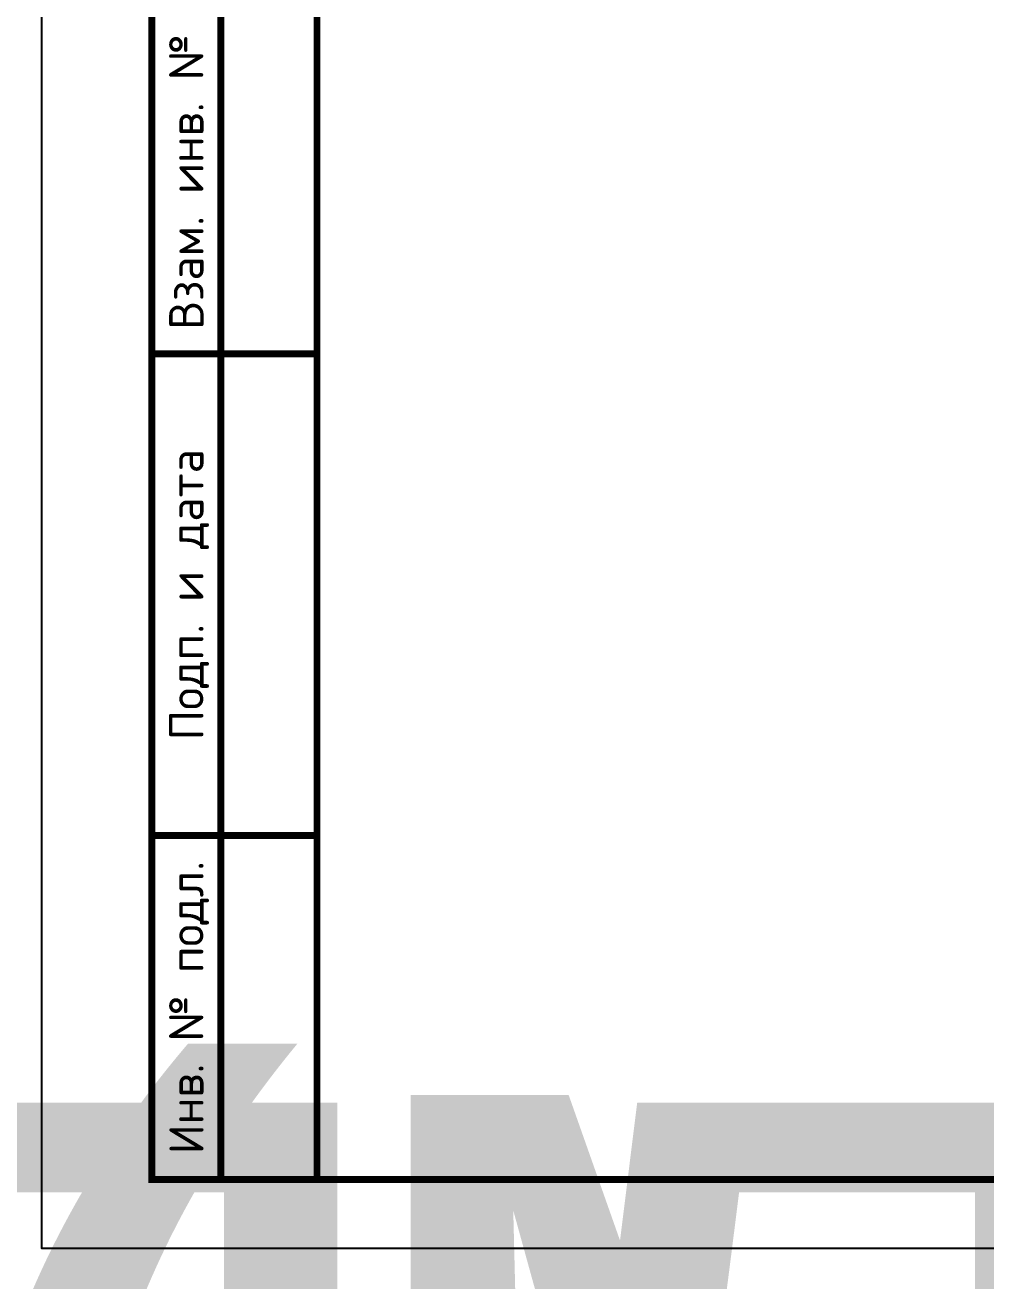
# Model space of a CAD drawing. Header units: millimetres. Extents: x 1642 to 8783, y 1095 to 5441.
# Drawn here: x 5756.8 to 5826.6, y 1172.7 to 1263.9 of the extents above; entities that cross this region are included whole.
import ezdxf
from ezdxf.enums import TextEntityAlignment as Align

# ---------------------------------------------------------------- set-up
doc = ezdxf.new("R2018")
doc.units = ezdxf.units.MM
doc.layers.add('Размеры на чертеже', color=250, linetype='Continuous', lineweight=25)
doc.styles.add('-ISOCPEUR-', font='isocpeur.ttf')
doc.styles.get("Standard").update_dxf_attribs({"font": 'arial.ttf'})

# ---------------------------------------------------------------- blocks, each defined once
blk = doc.blocks.new('*U307')
blk.add_attdef('РАЗРАБОТАЛ', text='', height=2.5).set_placement((721.501, -264.224), align=Align.MIDDLE_LEFT)
at = {"flags": 8}
for tag, height, p in [('ДАТА', 2.5, (761.074, -264.402)), ('ЛИСТ', 3, (857.388, -271.915)), ('ЛИСТОВ', 3, (874.888, -271.915))]:
    blk.add_attdef(tag, text='', height=height, dxfattribs=at).set_placement(p, align=Align.MIDDLE_CENTER)
blk.add_attdef('ПРОВЕРИЛ', (721.749, -270.729), '', height=2.5)
at = {"lineweight": 30, "flags": 104}
for tag, p in [('ТЕПЛОВЫЕ_СЕТИ', (801, -269.5)), ('ИМЯ_ЧЕРТЕЖА', (801, -284.5))]:
    blk.add_attdef(tag, text='', height=3, dxfattribs=at).set_placement(p, align=Align.MIDDLE_CENTER)
at = {"style": '-ISOCPEUR-', "flags": 8}
blk.add_attdef('ФОРМАТ', text='', height=3, dxfattribs=at).set_placement((851.972, -294.745), align=Align.MIDDLE_CENTER)
blk = doc.blocks.new('*U306')
blk.add_attdef('РАЗРАБОТАЛ', text='', height=2.5).set_placement((424.501, -264.224), align=Align.MIDDLE_LEFT)
at = {"flags": 8}
for tag, height, p in [('ДАТА', 2.5, (464.074, -264.402)), ('ЛИСТ', 3, (560.388, -271.915)), ('ЛИСТОВ', 3, (577.888, -271.915))]:
    blk.add_attdef(tag, text='', height=height, dxfattribs=at).set_placement(p, align=Align.MIDDLE_CENTER)
blk.add_attdef('ПРОВЕРИЛ', (424.749, -270.729), '', height=2.5)
at = {"lineweight": 30, "flags": 104}
for tag, p in [('ТЕПЛОВЫЕ_СЕТИ', (504, -269.5)), ('ИМЯ_ЧЕРТЕЖА', (504, -284.5))]:
    blk.add_attdef(tag, text='', height=3, dxfattribs=at).set_placement(p, align=Align.MIDDLE_CENTER)
at = {"style": '-ISOCPEUR-', "flags": 8}
blk.add_attdef('ФОРМАТ', text='', height=3, dxfattribs=at).set_placement((554.972, -294.745), align=Align.MIDDLE_CENTER)
blk = doc.blocks.new('*U305')
blk.add_lwpolyline([(0, 0), (420, 0), (420, -297), (0, -297)], close=True)
at = {"const_width": 0.5}
blk.add_lwpolyline([(20, -5), (415, -5), (415, -292), (20, -292)], close=True, dxfattribs=at)
for points in [[(20, -292), (8, -292), (8, -207), (20, -207)], [(13, -207), (13, -292)], [(8, -232), (20, -232)], [(8, -267), (20, -267)]]:
    blk.add_lwpolyline(points, dxfattribs=at)
at = {"style": '-ISOCPEUR-'}
for s, p in [('Взам. инв. №', (10.5, -219.5)), ('Подп. и дата', (10.5, -249.5)), ('Инв. № подл.', (10.5, -279.5))]:
    blk.add_text(s, height=2.5, rotation=90, dxfattribs=at).set_placement(p, align=Align.MIDDLE_CENTER)
blk.add_attdef('РАЗРАБОТАЛ', text='', height=2.5).set_placement((250.501, -264.224), align=Align.MIDDLE_LEFT)
at = {"flags": 8}
for tag, height, p in [('ДАТА', 2.5, (290.074, -264.402)), ('ЛИСТ', 3, (386.388, -271.915)), ('ЛИСТОВ', 3, (403.888, -271.915))]:
    blk.add_attdef(tag, text='', height=height, dxfattribs=at).set_placement(p, align=Align.MIDDLE_CENTER)
blk.add_attdef('ПРОВЕРИЛ', (250.749, -270.729), '', height=2.5)
at = {"lineweight": 30, "flags": 104}
for tag, p in [('ТЕПЛОВЫЕ_СЕТИ', (330, -269.5)), ('ИМЯ_ЧЕРТЕЖА', (330, -284.5))]:
    blk.add_attdef(tag, text='', height=3, dxfattribs=at).set_placement(p, align=Align.MIDDLE_CENTER)
at = {"style": '-ISOCPEUR-', "flags": 8}
blk.add_attdef('ФОРМАТ', text='', height=3, dxfattribs=at).set_placement((380.972, -294.745), align=Align.MIDDLE_CENTER)

msp = doc.modelspace()

# ---------------------------------------------------------------- block references
at = {"layer": 'Размеры на чертеже', "lineweight": 90}
ref = msp.add_blockref('*U307', (3599.971, 1470.682), dxfattribs=at)
lines = msp.add_mtext('Продольный профиль участка тепловой сети', dxfattribs={"layer": '0', "insert": (4400.971, 1186.182), "char_height": 70, "attachment_point": 1})
ref.add_attrib('ИМЯ_ЧЕРТЕЖА', '', (4400.971, 1186.182), dxfattribs={"flags": 104}).embed_mtext(lines)
ref = msp.add_blockref('*U306', (4572.54, 1470.682), dxfattribs=at)
lines = msp.add_mtext('Ковер №1, №2 (М 1:25)', dxfattribs={"layer": '0', "insert": (5076.54, 1186.182), "char_height": 70, "attachment_point": 1})
ref.add_attrib('ИМЯ_ЧЕРТЕЖА', '', (5076.54, 1186.182), dxfattribs={"flags": 104}).embed_mtext(lines)
msp.add_blockref('*U305', (5757.995, 1472.024), dxfattribs=at)
ref = msp.add_blockref('*U305', (5296.022, 1471.353), dxfattribs=at)
lines = msp.add_mtext('Маты демпфирующие', dxfattribs={"layer": '0', "insert": (5626.022, 1186.853), "char_height": 70, "attachment_point": 1})
ref.add_attrib('ИМЯ_ЧЕРТЕЖА', '', (5626.022, 1186.853), dxfattribs={"flags": 104}).embed_mtext(lines)
lines = msp.add_mtext('Тепловые сети', dxfattribs={"layer": '0', "insert": (5626.022, 1201.853), "char_height": 70, "attachment_point": 1})
ref.add_attrib('ТЕПЛОВЫЕ_СЕТИ', '', (5626.022, 1201.853), dxfattribs={"flags": 104}).embed_mtext(lines)

doc.saveas('drawing.dxf')
